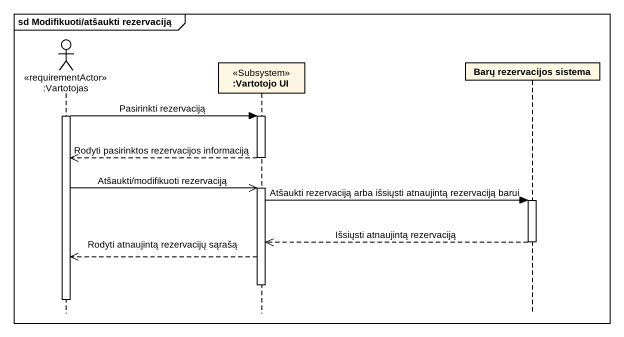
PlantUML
@startuml
mainframe sd Modifikuoti/atšaukti rezervaciją
hide footbox
actor ":Vartotojas" as Vartotojas <<requirementActor>>
participant ":Vartotojo UI" as Vartotojo_UI <<Subsystem>>
participant "Barų rezervacijos sistema" as Barų_rezervacijos_sistema

activate Vartotojas
Vartotojas -> Vartotojo_UI : Pasirinkti rezervaciją
activate Vartotojo_UI
Vartotojo_UI -->> Vartotojas : Rodyti pasirinktos rezervacijos informaciją
deactivate Vartotojo_UI
Vartotojas ->> Vartotojo_UI : Atšaukti/modifikuoti rezervaciją
activate Vartotojo_UI
Vartotojo_UI -> Barų_rezervacijos_sistema : Atšaukti rezervaciją arba išsiųsti atnaujintą rezervaciją barui
activate Barų_rezervacijos_sistema
Barų_rezervacijos_sistema -->> Vartotojo_UI : Išsiųsti atnaujintą rezervaciją
deactivate Barų_rezervacijos_sistema
Vartotojo_UI -->> Vartotojas : Rodyti atnaujintą rezervacijų sąrašą
deactivate Vartotojo_UI
deactivate Vartotojas
@enduml
